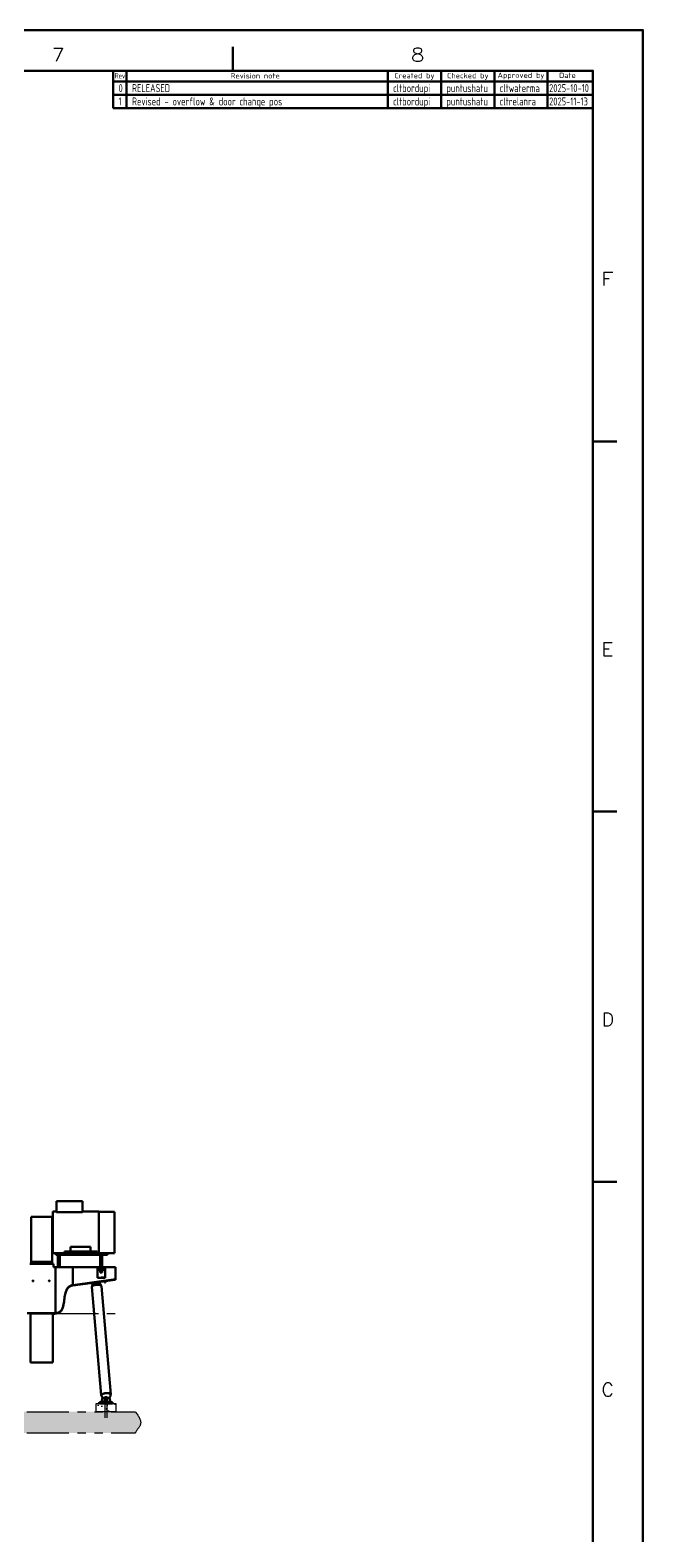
# Model space of a CAD drawing. Header units: inches. Extents: x 0 to 1408, y 0 to 1088.
# Drawn here: x 1118 to 1408, y 377 to 1088 of the extents above; entities that cross this region are included whole.
import ezdxf
from ezdxf.enums import TextEntityAlignment as Align

# ---------------------------------------------------------------- set-up
doc = ezdxf.new("R2010")
doc.units = ezdxf.units.IN
doc.header["$LTSCALE"] = 32
doc.header["$MEASUREMENT"] = 0
for name, pattern in [('CENTER', [2, 1.25, -0.25, 0.25, -0.25]), ('CENTER2', [1.125, 0.75, -0.125, 0.125, -0.125]), ('PHANTOM2', [1.25, 0.625, -0.125, 0.125, -0.125, 0.125, -0.125])]:
    doc.linetypes.add(name, pattern=pattern)
for name, color, linetype, lineweight in [('AM_0', 7, 'Continuous', 50), ('AM_BOR', 255, 'Continuous', 50), ('Equipment-AM_0', 7, 'Continuous', 50), ('Layout-AM_11', 92, 'PHANTOM2', 25), ('Layout-AM_7', 142, 'CENTER', 25)]:
    doc.layers.add(name, color=color, linetype=linetype, lineweight=lineweight)
doc.layers.add('Valmet text', color=9, linetype='Continuous')
doc.styles.add('ACISOTS', font='isocp.shx', dxfattribs={"width": 0.75, "height": 1})
doc.styles.add('simplex', font='simplex.shx', dxfattribs={"width": 0.75})
doc.styles.get("Standard").update_dxf_attribs({"font": 'ROMANS.SHX', "width": 0.7})
pattern_1 = [(49.99999999999999, (-1.799208258838917, -106.0655992397824), (7.172601826007535, -0.6275213498259511), [0.75, -8.25]), (355, (-1.799208258838917, -106.0655992397824), (-1.38751333613, 7.521921337000118), [0.6, -6.6]), (100.45144446, (-1.201491448838917, -106.1178926797824), (5.78508846727112, 6.894399909686294), [0.6374019199999997, -7.011421119999998]), (46.18420000000001, (-1.799208258838917, -104.0655992397824), (10.67241330671572, -1.655192807930765), [1.125, -12.375]), (96.63563549, (-0.9098408088389167, -104.2035323097824), (9.346619456742284, 9.741186007745505), [0.95610342, -10.5171376]), (351.1841639899999, (-1.799208258838917, -104.0655992397824), (9.346619450547731, 9.741186002699902), [0.9, -9.90000001]), (21, (-0.7992082588389167, -104.5655992397824), (5.969070521184617, -4.026188906653388), [0.75, -8.25]), (326.0000000000001, (-0.7992082588389167, -104.5655992397824), (2.433153319215817, 7.25150045046853), [0.6, -6.6]), (71.45144474, (-0.3017857188389166, -104.9011149797824), (8.402223767299711, 3.225311528063538), [0.6374019000000001, -7.01142112]), (37.50000000000001, (-1.799208258838917, -106.0655992397824), (0.1215985531729067, 3.328938538313115), [0, -6.52, 0, -6.7, 0, -6.625]), (7.499999999999999, (-1.799208258838917, -106.0655992397824), (2.630695374421486, 3.944117118823602), [0, -3.82, 0, -6.37, 0, -2.525]), (327.5, (-4.029208258838917, -106.0655992397824), (5.33822436172409, -0.2255487173437976), [0, -2.5, 0, -7.8, 0, -10.35]), (317.5, (-5.029208258838917, -106.0655992397824), (5.831861693423862, 1.001049823323177), [0, -3.25, 0, -5.18, 0, -7.35])]

# ---------------------------------------------------------------- blocks, each defined once
blk = doc.blocks.new('PE_FR_E')
at = {"layer": 'AM_BOR'}
for p, q in [((963.7499131138082, 848.3499737669101), (963.7499131138082, 857.3499557669103)), ((1098.849973113808, 709.4000357669103), (1107.849955113808, 709.4000357669103)), ((1098.849973113808, 570.5699857669102), (1107.849955113808, 570.5699857669102)), ((1098.849973113808, 431.7399357669102), (1107.849955113808, 431.7399357669102))]:
    blk.add_line(p, q, dxfattribs=at)
at = {"layer": 'AM_BOR', "color": 9}
blk.add_lwpolyline([(-8.861916285241023e-07, -2.180897809012095e-07), (1117.599999113808, -2.180897809012095e-07), (1117.599999113808, 863.5999997819101), (-8.861916285241023e-07, 863.5999997819104)], close=True, dxfattribs=at)
at = {"layer": 'AM_BOR'}
blk.add_lwpolyline([(18.74999971380837, 15.2499991269102), (1098.849973113808, 15.2499991269102), (1098.849973113808, 848.3499737669101), (18.74999971380833, 848.3499737669104)], close=True, dxfattribs=at)
at = {"layer": 'AM_BOR', "style": 'simplex'}
for s, width, p in [('7', 1.105263, (898.1625411138083, 851.8500937669102)), ('8', 1.2, (1033.102327113808, 851.8500937669102)), ('F', 1.203884, (1104.208611113808, 767.8159717669101)), ('E', 1.148148, (1104.272873113808, 628.9869377669103)), ('D', 1.033333, (1104.440513113808, 490.1568877669102)), ('C', 1.05, (1104.410795113808, 351.3259741669103))]:
    blk.add_text(s, height=5.000000159999999, dxfattribs=dict(at, width=width)).set_placement(p, align=Align.CENTER)
at = {"layer": 'AM_BOR', "width": 0.9, "flags": 9}
blk.add_attdef('PENSTYLE', text='', height=1, dxfattribs=at).set_placement((1116.994472925953, 0.3308634713800984), align=Align.BOTTOM_RIGHT)
blk = doc.blocks.new('PE_REV')
at = {"layer": 'AM_BOR', "color": 7}
for p, q in [((-180, 0), (0, 0)), ((-180, 0), (-180, -14)), ((-175, 0), (-175, -14)), ((-77, 0), (-77, -14)), ((-57, 0), (-57, -14)), ((-37, 0), (-37, -14)), ((-17, 0), (-17, -14)), ((0, 0), (0, -14)), ((-180, -4), (0, -4)), ((-180, -9), (0, -9)), ((-180, -14), (0, -14))]:
    blk.add_line(p, q, dxfattribs=at)
at = {"layer": 'AM_BOR', "color": 9, "style": 'ACISOTS', "width": 0.75, "flags": 3}
blk.add_attdef('VERSION', (-15.06022243969937, -18.38227997628474), '', height=3, dxfattribs=at)
at = {"layer": 'Valmet text', "color": 9, "style": 'ACISOTS', "width": 0.8}
blk.add_text('Rev', height=2, dxfattribs=at).set_placement((-177.4979398025253, -2.876149117746536), align=Align.CENTER)
at = {"layer": 'Valmet text', "color": 9, "style": 'ACISOTS'}
for s, p in [('Revision note', (-126.7453575291884, -2.876149117746536)), ('Created by', (-66.96247647386008, -2.815781170701939)), ('Checked by', (-46.94742037028527, -2.815781170701939)), ('Approved by', (-27, -2.660422442716481)), ('Date', (-9.55415169130356, -2.707028377518782))]:
    blk.add_text(s, height=2, dxfattribs=at).set_placement(p, align=Align.CENTER)
at = {"layer": 'Valmet text', "color": 9, "style": 'ACISOTS', "width": 0.75}
for tag, p in [('REVF', (-178, -8)), ('REVNOTEF', (-173, -8)), ('REVDESF', (-75, -8)), ('REVCHEF', (-55, -8)), ('REVAPPF', (-35, -8)), ('REVDATEF', (-16.43573344189099, -8)), ('REVL', (-178, -13)), ('REVNOTEL', (-173, -13)), ('REVDESL', (-75, -13)), ('REVCHEL', (-55, -13)), ('REVAPPL', (-35, -13)), ('REVDATEL', (-16.43573344189099, -13))]:
    blk.add_attdef(tag, p, '', height=3, dxfattribs=at)

msp = doc.modelspace()

# ---------------------------------------------------------------- hatches: boundary and pattern name
at = {"layer": 'Layout-AM_11'}
h = msp.add_hatch(dxfattribs=at)
h.set_pattern_fill('AR-CONC', color=256)
h.set_pattern_definition(pattern_1)
edge = h.paths.add_edge_path()
edge.add_spline(control_points=[(1168.062496565581, 425.2902964703129), (1168.524656511092, 426.6824025972826), (1172.151137091333, 429.7152162693253), (1169.557489870652, 433.2517930794627), (1168.062496565581, 435.290296470313)], knot_values=[0, 0, 0, 1.918465386552271e-13, 4.718702832639048, 11.13967766665379, 11.13967766665379, 11.13967766665379, 11.13967766665379], degree=3, periodic=0)
edge.add_line((1168.062496565581, 435.290296470313), (836.6822970260991, 435.290296470313))
edge.add_spline(control_points=[(836.6822970260991, 435.290296470313), (838.1772903311705, 433.2517930794627), (840.7709375518514, 429.7152162693253), (837.1444569716102, 426.6824025972826), (836.6822970260991, 425.2902964703129)], knot_values=[0, 0, 0, 0, 6.420974834014737, 11.13967766665359, 11.13967766665379, 11.13967766665379, 11.13967766665379], degree=3, periodic=0)
edge.add_line((836.6822970260991, 425.290296470313), (1168.062496565581, 425.290296470313))
h = msp.add_hatch(dxfattribs=at)
h.set_pattern_fill('AR-CONC', color=256)
h.set_pattern_definition(pattern_1)
h.paths.add_polyline_path([(1153.675267345275, 439.290296470313), (1153.515341616857, 439.290296470313), (1151.998292754752, 439.290296470313), (1151.025661046062, 439.290296470313), (1151.025661046062, 439.2934819474917), (1149.554965977823, 439.2934819474917), (1149.554965977823, 435.290296470313), (1153.675267345275, 435.290296470313)])
h.paths.add_polyline_path([(1158.813382832876, 439.2934819474917), (1157.324873644488, 439.2934819474917), (1157.324873644488, 439.290296470313), (1156.352241935797, 439.290296470313), (1154.835193073693, 439.290296470313), (1154.675267345275, 439.290296470313), (1154.675267345275, 435.290296470313), (1158.813382832876, 435.290296470313)])
h.paths.add_polyline_path([(1154.675267345275, 439.290296470313), (1153.675267345275, 439.290296470313), (1153.675267345275, 435.290296470313), (1154.675267345275, 435.290296470313)])

# ---------------------------------------------------------------- linework, layer by layer
at = {"layer": 'AM_0'}
for p, q in [((1130.812985412645, 529.5668712734628), (1130.812985412645, 534.7637216671633)), ((1130.812985412645, 534.7637216671633), (1143.057079900834, 534.7637216671633)), ((1143.057079900834, 534.7637216671633), (1143.057079900834, 529.5668712734628)), ((1118.805111396896, 527.4408870214943), (1118.805111396896, 506.1810445018091)), ((1128.805111396896, 527.4408870214943), (1118.805111396896, 527.4408870214943)), ((1128.805111396896, 527.4408870214943), (1128.805111396896, 506.1810445018091)), ((1130.812985412645, 529.9605720608643), (1129.120072026818, 529.9605720608643)), ((1129.120072026818, 510.3149027695258), (1129.120072026818, 529.9605720608643)), ((1143.057079900834, 529.5668712734628), (1130.812985412645, 529.5668712734628)), ((1150.852355491385, 529.9605720608643), (1143.057079900834, 529.9605720608643)), ((1150.852355491385, 510.3149027695258), (1150.852355491385, 529.9605720608643)), ((1158.214560215794, 529.7637216671637), (1150.852355491385, 529.7637216671637)), ((1158.214560215794, 510.3149027695258), (1158.214560215794, 529.7637216671637)), ((1128.923221633117, 521.1416744230692), (1128.805111396896, 521.1416744230692)), ((1129.120072026818, 521.2400996199194), (1128.923221633117, 521.2400996199194)), ((1128.923221633117, 518.6810445018091), (1128.923221633117, 521.2400996199194)), ((1128.805111396896, 518.7794696986598), (1128.923221633117, 518.7794696986598)), ((1128.923221633117, 518.6810445018091), (1129.120072026818, 518.6810445018091)), ((1137.348418483511, 513.1500419528579), (1146.875977538629, 513.1500419528579)), ((1137.348418483511, 513.1500419528579), (1137.348418483511, 511.0235641868489)), ((1146.875977538629, 511.0235641868489), (1146.875977538629, 513.1500419528579)), ((1129.435032656739, 505.1967925333051), (1118.096449979574, 505.1967925333051)), ((1128.805111396896, 506.1810445018091), (1118.805111396896, 506.1810445018091)), ((1118.805111396896, 506.1810445018091), (1118.805111396896, 505.1967925333051)), ((1128.805111396896, 506.1810445018091), (1128.805111396896, 505.1967925333051)), ((1129.120072026818, 510.3149027695258), (1134.63188305044, 510.3149027695258)), ((1129.435032656739, 503.6219893836992), (1129.435032656739, 505.1967925333051)), ((1130.498024782723, 510.1180523758253), (1130.498024782723, 509.4881311159825)), ((1154.907473601621, 510.1180523758253), (1130.498024782723, 510.1180523758253)), ((1130.498024782723, 509.4881311159825), (1154.907473601621, 509.4881311159825)), ((1131.403536593747, 509.4881311159825), (1131.403536593747, 503.6219893836992)), ((1132.348418483511, 503.6219893836992), (1132.348418483511, 509.4881311159825)), ((1134.63188305044, 511.0235641868489), (1137.348418483511, 511.0235641868489)), ((1134.63188305044, 510.1180523758253), (1134.63188305044, 511.0235641868489)), ((1137.348418483511, 511.0235641868489), (1146.875977538629, 511.0235641868489)), ((1146.875977538629, 510.3149027695258), (1137.348418483511, 510.3149027695258)), ((1137.348418483511, 510.3149027695258), (1137.348418483511, 510.1180523758253)), ((1146.875977538629, 511.0235641868489), (1150.064953916582, 511.0235641868489)), ((1146.875977538629, 510.1180523758253), (1146.875977538629, 510.3149027695258)), ((1150.064953916582, 511.0235641868489), (1150.064953916582, 510.1180523758253)), ((1150.064953916582, 510.3149027695258), (1150.852355491385, 510.3149027695258)), ((1150.852355491385, 510.3149027695258), (1158.214560215794, 510.3149027695258)), ((1151.482276751227, 509.4881311159825), (1151.482276751227, 503.3857689112583)), ((1152.427158640991, 503.3857689112583), (1152.427158640991, 509.4881311159825)), ((1154.907473601621, 510.1180523758253), (1154.907473601621, 509.4881311159825)), ((1129.435032656739, 503.6219893836992), (1130.301174389022, 503.6219893836992)), ((1130.301174389022, 481.9402607752395), (1130.301174389022, 503.6219893836992)), ((1130.301174389022, 503.6219893836992), (1133.135820058297, 503.6219893836992)), ((1133.135820058297, 503.6219893836992), (1138.490150766975, 503.6219893836992)), ((1138.490150766975, 503.6219893836992), (1138.490150766975, 495.1542364863012)), ((1150.183064152802, 503.6219893836992), (1138.490150766975, 503.6219893836992)), ((1150.183064152802, 503.6219893836992), (1151.482276751227, 503.6219893836992)), ((1150.183064152802, 503.3857689112583), (1150.183064152802, 503.6219893836992)), ((1150.183064152802, 502.4015169427544), (1150.183064152802, 503.3857689112583)), ((1153.726371239416, 503.3857689112583), (1150.183064152802, 503.3857689112583)), ((1150.183064152802, 498.5826193049588), (1150.183064152802, 502.4015169427544)), ((1153.726371239416, 502.4015169427544), (1150.183064152802, 502.4015169427544)), ((1153.450780688235, 498.9029068679533), (1150.183064152802, 498.6055213668124)), ((1153.726371239416, 498.5826193049588), (1150.183064152802, 498.5826193049588)), ((1151.482276751227, 502.4015169427544), (1151.482276751227, 501.0629342655889)), ((1152.427158640991, 501.0629342655889), (1151.482276751227, 501.0629342655889)), ((1151.547629517554, 498.5826193049588), (1151.534353486278, 498.7284983298582)), ((1152.427158640991, 503.6219893836992), (1153.726371239416, 503.6219893836992)), ((1152.427158640991, 501.0629342655889), (1152.427158640991, 502.4015169427544)), ((1152.524280733339, 498.5826193049588), (1152.502982230561, 498.8166504511987)), ((1153.450780688235, 498.9029068679533), (1153.450780688235, 498.5826193049588)), ((1158.647631081936, 503.6219893836992), (1153.726371239416, 503.6219893836992)), ((1153.726371239416, 503.6219893836992), (1153.726371239416, 503.3857689112583)), ((1153.726371239416, 503.3857689112583), (1153.726371239416, 502.4015169427544)), ((1153.726371239416, 502.4015169427544), (1153.726371239416, 498.5826193049588)), ((1158.647631081936, 497.9101419981121), (1158.647631081936, 503.6219893836992)), ((1158.647631081936, 497.9101419981121), (1138.490150766975, 495.1542364863012)), ((1153.923221633117, 497.0705622183445), (1138.490150766975, 494.9605720608643)), ((1138.490150766975, 495.1542364863012), (1138.490150766975, 494.9605720608643)), ((1147.491602044009, 494.3055689507332), (1151.93452662654, 443.1247126338153)), ((1147.795424047027, 496.2327773921215), (1147.964741825984, 495.76022153028)), ((1151.245122406183, 496.0587595497805), (1147.964761143659, 495.760223288326)), ((1151.245122406183, 496.0587595497805), (1151.353427939041, 496.7192232367329)), ((1156.416008063963, 443.5325411836152), (1151.973083481432, 494.7133975005327)), ((1153.450780688235, 496.4566350529904), (1153.450780688235, 497.0059706829115)), ((1153.450780688235, 496.4566350529904), (1153.923221633117, 496.4566350529904)), ((1153.923221633117, 497.0705622183445), (1158.332670452015, 497.6734165490534)), ((1153.923221633117, 496.4566350529904), (1153.923221633117, 497.0705622183445)), ((1158.332670452015, 497.6734165490534), (1158.647631081936, 497.7164775726751)), ((1158.647631081936, 497.7164775726751), (1158.647631081936, 497.9101419981121)), ((1116.875477464132, 481.9402607752395), (1130.301174389022, 481.9402607752395)), ((1130.301174389022, 481.7715956829115), (1118.490150766975, 481.7715956829115)), ((1118.490150766975, 481.7715956829115), (1118.490150766975, 481.6731704860613)), ((1118.490150766975, 481.6731704860613), (1118.490150766975, 458.5235641868485)), ((1118.529520845716, 481.6731704860613), (1118.490150766975, 481.6731704860613)), ((1129.080701948078, 481.6731704860613), (1118.490150766975, 481.6731704860613)), ((1118.529520845716, 481.7715956829115), (1118.529520845716, 481.7028715074325)), ((1118.529520845716, 481.6890919798739), (1118.529520845716, 481.6731704860613)), ((1118.529520845716, 481.6890919798739), (1129.080701948078, 481.6890919798739)), ((1118.529520845716, 481.6731704860613), (1129.041331869337, 481.6731704860613)), ((1121.174004033947, 481.7716900984765), (1121.174004033947, 481.6890893677701)), ((1121.344481475637, 481.6890384971007), (1121.344481475637, 481.7716236336105)), ((1126.423221633117, 481.6890384971007), (1126.423221633117, 481.7716236336105)), ((1129.080701948078, 481.6731704860613), (1129.041331869337, 481.6731704860613)), ((1129.041331869337, 481.6731704860613), (1129.041331869337, 481.594430328581)), ((1130.064953916582, 481.594430328581), (1129.041331869337, 481.594430328581)), ((1129.080701948078, 481.6928555254312), (1129.080701948078, 481.7715956829115)), ((1129.080701948078, 481.6928555254312), (1130.104323995321, 481.6928555254312)), ((1129.080701948078, 481.6890919798739), (1129.080701948078, 481.6731704860613)), ((1130.064953916582, 481.6731704860613), (1129.080701948078, 481.6731704860613)), ((1129.080701948078, 458.5235641868485), (1129.080701948078, 481.6082098561401)), ((1129.080701948078, 481.594430328581), (1129.080701948078, 458.5235641868485)), ((1130.064953916582, 481.594430328581), (1130.064953916582, 481.6731704860613)), ((1130.104323995321, 481.6928555254312), (1130.108373489135, 481.7715956829115)), ((1130.105474991035, 481.6928555254312), (1130.104323995321, 481.6928555254312)), ((1130.301174389022, 481.7715956829115), (1130.301174389022, 481.9402607752395)), ((1118.096449979574, 473.6789717144452), (1118.490150766975, 473.6789717144452)), ((1118.096449979574, 473.110178360077), (1118.490150766975, 473.110178360077)), ((1118.490150766975, 458.5235641868485), (1129.080701948078, 458.5235641868485)), ((1152.528298789106, 441.9228339107099), (1152.009913014565, 439.9202177301559)), ((1152.528298789106, 441.9228339107099), (1155.822235901443, 441.9228339107099)), ((1156.340621675984, 439.9202177301559), (1155.822235901443, 441.9228339107099)), ((1151.025661046062, 439.9202177301554), (1151.025661046062, 439.290296470313)), ((1151.998292754752, 439.9202177301554), (1151.026770618483, 439.9202177301554)), ((1151.998292754752, 439.290296470313), (1151.026770618483, 439.290296470313)), ((1151.998292754752, 439.9202177301554), (1151.998292754752, 439.290296470313)), ((1151.998292754752, 439.9202177301554), (1153.515341616857, 439.9202177301554)), ((1151.998292754752, 439.290296470313), (1153.515341616857, 439.290296470313)), ((1153.515341616857, 439.9202177301554), (1154.835193073693, 439.9202177301554)), ((1153.515341616857, 439.290296470313), (1153.515341616857, 439.9202177301554)), ((1154.835193073693, 439.290296470313), (1153.515341616857, 439.290296470313)), ((1154.835193073693, 439.9202177301554), (1156.352241935797, 439.9202177301554)), ((1154.835193073693, 439.9202177301554), (1154.835193073693, 439.290296470313)), ((1154.835193073693, 439.290296470313), (1156.352241935797, 439.290296470313)), ((1156.352241935797, 439.9202177301554), (1156.352241935797, 439.290296470313)), ((1156.352241935797, 439.9202177301554), (1157.323764070272, 439.9202177301554)), ((1156.352241935797, 439.290296470313), (1157.323764070272, 439.290296470313)), ((1157.324873644488, 439.290296470313), (1157.324873644488, 439.9202177301554))]:
    msp.add_line(p, q, dxfattribs=at)
at = {"layer": 'AM_0', "flags": 128}
for points in [[(1119.848418483511, 497.116988354614), (1119.834932573916, 497.0551482106953), (1119.796527952618, 497.0027226681054), (1119.739051375072, 496.9676930404662), (1119.67125312918, 496.9553922710402), (1119.603454883289, 496.9676930404662), (1119.545978305741, 497.0027226681054), (1119.507573684444, 497.0551482106953), (1119.494087774849, 497.116988354614), (1119.507573684444, 497.1788284985328), (1119.545978305741, 497.2312540411222), (1119.603454883289, 497.2662836687618), (1119.67125312918, 497.2785844381874), (1119.739051375072, 497.2662836687618), (1119.796527952618, 497.2312540411222), (1119.834932573916, 497.1788284985328), (1119.848418483511, 497.116988354614)], [(1119.809298940304, 497.0201561418953), (1119.796527952618, 497.0375896156852), (1119.739051375072, 497.0726192433249), (1119.67125312918, 497.0849200127509), (1119.603454883289, 497.0726192433249), (1119.545978305741, 497.0375896156852), (1119.533207318056, 497.0201561418953)], [(1127.525583837841, 497.116988354614), (1127.512097928247, 497.0551482106953), (1127.473693306949, 497.0027226681054), (1127.416216729402, 496.9676930404662), (1127.348418483511, 496.9553922710402), (1127.280620237619, 496.9676930404662), (1127.223143660072, 497.0027226681054), (1127.184739038774, 497.0551482106953), (1127.17125312918, 497.116988354614), (1127.184739038774, 497.1788284985328), (1127.223143660072, 497.2312540411222), (1127.280620237619, 497.2662836687618), (1127.348418483511, 497.2785844381874), (1127.416216729402, 497.2662836687618), (1127.473693306949, 497.2312540411222), (1127.512097928247, 497.1788284985328), (1127.525583837841, 497.116988354614)], [(1127.486464294635, 497.0201561418953), (1127.473693306949, 497.0375896156852), (1127.416216729402, 497.0726192433249), (1127.348418483511, 497.0849200127509), (1127.280620237619, 497.0726192433249), (1127.223143660072, 497.0375896156852), (1127.210372672387, 497.0201561418953)], [(1130.301174389022, 481.9402607752395), (1130.694311021599, 481.9561031298085), (1131.059226846167, 482.0027700129153), (1131.397144774926, 482.0789711536599), (1131.709287720081, 482.1834162811406), (1131.996878593832, 482.3148151244573), (1132.261140308383, 482.4718774127082), (1132.503295775934, 482.6533128749943), (1132.724567908689, 482.8578312404134), (1132.92617961885, 483.0841422380654), (1133.109353818619, 483.3309555970495), (1133.275313420197, 483.5969810464649), (1133.425281335788, 483.880928315411), (1133.603795795978, 484.2885178802862), (1133.758601771414, 484.7230171994142), (1133.892668145108, 485.1812938620214), (1134.008963800071, 485.6602154573347), (1134.110457619313, 486.1566495745806), (1134.225935743972, 486.8279985886015), (1134.327789142214, 487.5169731058131), (1134.422684857435, 488.2165388582857), (1134.512901774795, 488.8877237119623), (1134.608652473448, 489.5560315316179), (1134.715735553025, 490.2153443274606), (1134.839949613156, 490.8595441096991), (1134.987093253474, 491.4825128885414), (1135.12256924736, 491.953108770063), (1135.278593154046, 492.4038532525783), (1135.457977632461, 492.8317787543051), (1135.663535341539, 493.2339176934597), (1135.89807894021, 493.6073024882594), (1136.096782002237, 493.8692107183665), (1136.31495783214, 494.1116229118829), (1136.553829342122, 494.3332487979078), (1136.814619444383, 494.5327981055411), (1137.098551051128, 494.7089805638816), (1137.406847074557, 494.8605059020288), (1137.740730426873, 494.9860838490813), (1138.101424020279, 495.0844241341388), (1138.490150766975, 495.1542364863012)], [(1130.301174389022, 481.7715956829115), (1130.693847581294, 481.787407300234), (1131.058358900857, 481.833983664098), (1131.395928702449, 481.9100370423489), (1131.70777734081, 482.0142797028311), (1131.995125170679, 482.1454239133905), (1132.259192546795, 482.3021819418709), (1132.501199823896, 482.4832660561183), (1132.722367356721, 482.6873885239779), (1132.92391550001, 482.9132616132938), (1133.107064608502, 483.1595975919117), (1133.273035036934, 483.4251087276762), (1133.423047140047, 483.7085072884324), (1133.601669046563, 484.1153096698217), (1133.756631900469, 484.5489704265506), (1133.890898375983, 485.0063633111981), (1134.007431147324, 485.484362076344), (1134.109192888709, 485.9798404745675), (1134.225058090349, 486.6498984993855), (1134.327326803036, 487.3375500377701), (1134.422652127447, 488.0357746624636), (1134.513279651766, 488.7056751341074), (1134.609429151581, 489.3727066840097), (1134.716887099976, 490.0307633601774), (1134.84143997003, 490.673739210617), (1134.988874234826, 491.295528283335), (1135.124536873459, 491.7652361202445), (1135.280704309384, 492.2151331312639), (1135.460183319446, 492.6422575736451), (1135.665780680494, 493.0436477046392), (1135.900303169377, 493.4163417814966), (1136.098946187552, 493.6777689871046), (1136.317021167837, 493.9197393852105), (1136.55574846497, 494.1409652436587), (1136.816348433691, 494.340158830295), (1137.100041428739, 494.5160324129633), (1137.408047804852, 494.6672982595096), (1137.74158791677, 494.7926686377782), (1138.101882119232, 494.8908558156149), (1138.490150766975, 494.9605720608643)], [(1151.969008308464, 494.712991036753), (1151.957538633944, 494.7820222731784), (1151.902926176903, 494.8768988960605), (1151.811174435847, 494.9654889349545), (1151.683853308502, 495.0462765897337), (1151.523141294658, 495.1178795612254), (1151.33178822143, 495.179072702736), (1151.113068192953, 495.2288089826479), (1150.870723569555, 495.2662373994231), (1150.608900934933, 495.2907175424721), (1150.332080146957, 495.3018305497612), (1150.044997686059, 495.2993862746544), (1149.752565612737, 495.2834265393763), (1149.459787520845, 495.2542244194224), (1149.171672924708, 495.2122795711616), (1148.893151544946, 495.1583096825766), (1148.628988959589, 495.0932381934249), (1148.38370506371, 495.0181784949264), (1148.161496732774, 494.9344148793334), (1147.966166012932, 494.8433805653326), (1147.801055066955, 494.7466331752757), (1147.668988988907, 494.6458280838297), (1147.572227465998, 494.5426900940583), (1147.512426114714, 494.4389839255614), (1147.490608152754, 494.336484019635), (1147.495677216977, 494.3059754145129)], [(1152.055724001815, 442.9119299734252), (1152.004683931068, 442.9612112382879), (1151.950071474027, 443.0560878611695), (1151.933532735285, 443.1556277027171), (1151.955350697245, 443.2581276086439), (1152.015152048529, 443.3618337771409), (1152.111913571438, 443.4649717669122), (1152.243979649485, 443.5657768583583), (1152.409090595462, 443.6625242484151), (1152.604421315305, 443.7535585624159), (1152.82662964624, 443.8373221780089), (1153.071913542119, 443.912381876507), (1153.336076127477, 443.9774533656591), (1153.614597507238, 444.0314232542437), (1153.902712103375, 444.0733681025049), (1154.195490195267, 444.1025702224588), (1154.487922268589, 444.1185299577369), (1154.775004729488, 444.1209742328438), (1155.051825517464, 444.1098612255546), (1155.313648152085, 444.0853810825051), (1155.555992775483, 444.0479526657305), (1155.77471280396, 443.9982163858185), (1155.966065877189, 443.937023244308), (1156.126777891033, 443.8654202728162), (1156.254099018377, 443.784632618037), (1156.345850759434, 443.6960425791431), (1156.400463216474, 443.601165956261), (1156.417001955217, 443.5016261147134), (1156.395183993257, 443.399126208787), (1156.335382641973, 443.2954200402901), (1156.335133925754, 443.2951549339741)], [(1156.331693025221, 443.5249558478822), (1156.320116758154, 443.5811687822284), (1156.294968244074, 443.6373022813682), (1156.256834993384, 443.6911816287316), (1156.206827794334, 443.7419495017634), (1156.141875906374, 443.7921788087383), (1156.081842952012, 443.8295898063238), (1156.011332387522, 443.8663569300102), (1155.930995148148, 443.901556166848), (1155.853439068934, 443.9304996202659), (1155.761165296531, 443.9599053353513), (1155.652642755081, 443.9889161748697), (1155.555110368262, 444.0108086879677), (1155.443681719453, 444.0317313539954), (1155.317515653535, 444.0509016366877), (1155.204788229974, 444.0644920678274), (1155.078579207952, 444.0761594076262), (1154.938492590082, 444.0851304857665), (1154.818093679741, 444.0897755999117), (1154.682019788492, 444.091817385181), (1154.530139208492, 444.0902873266309), (1154.397020076803, 444.0857887350326), (1154.292120124717, 444.0802165417535), (1154.108148300212, 444.0661739847787), (1153.942620714166, 444.048896512712), (1153.802835101036, 444.0308516314367), (1153.688736739192, 444.0137171224151), (1153.540671710707, 443.9880893861132), (1153.407166041006, 443.9615516661602), (1153.288022276513, 443.9349326273418), (1153.151977677489, 443.9008425188417), (1153.029943458314, 443.8665872819838), (1152.921404144254, 443.8328481435219), (1152.800418955212, 443.7910748035015), (1152.694617383091, 443.7503756950255), (1152.602971271634, 443.7113867204189), (1152.5008186448, 443.6629035507408), (1152.415422613112, 443.6173145947728), (1152.344960855369, 443.5752160524062), (1152.272094746221, 443.5259415763121), (1152.209325602687, 443.4769758967714), (1152.157288091063, 443.4295691018901), (1152.102284099861, 443.3681884565153), (1152.06239216531, 443.309376335043), (1152.034634223714, 443.249496915384), (1152.02018989512, 443.1907417187076), (1152.018823958915, 443.1323839494939), (1152.018823958915, 443.1323839494939)]]:
    msp.add_lwpolyline(points, dxfattribs=at)
at = {"layer": 'AM_0'}
for centre, radius, start, end in [((1149.732342762693, 494.5094832258924), 2.165354330708644, 144.7182384779363, 179.0693422097631), ((1149.732342762693, 494.5094832258924), 2.1653543307087, 10.96755643449433, 45.6848588274787), ((1154.175267345275, 443.3286269084551), 2.165354330708684, 185.1988086215187, 220.4836835325669), ((1154.175267345275, 443.3286269084551), 2.165354330708686, 319.51595243792, 5.201251158532479)]:
    msp.add_arc(centre, radius, start, end, dxfattribs=at)
at = {"layer": 'Layout-AM_11'}
for p, q in [((1153.362767345275, 441.0652177301555), (1153.30531785863, 441.0195119677668)), ((1153.362767345275, 441.0652177301555), (1153.415145337898, 441.0652177301555)), ((1153.415145337898, 441.0652177301555), (1154.043758323928, 441.0652177301555)), ((1153.725217345275, 442.4192177301554), (1153.675267345275, 442.3692677301555)), ((1154.675267345275, 442.3692677301555), (1153.675267345275, 442.3692677301555)), ((1153.675267345275, 442.3692677301555), (1153.675267345275, 432.4192177301554)), ((1153.675267345275, 441.0652177301555), (1153.714317345275, 441.0378746257883)), ((1154.636217345275, 441.0378746257883), (1153.714317345275, 441.0378746257883)), ((1153.714317345275, 441.0378746257883), (1153.714317345275, 440.0815608345225)), ((1154.625317345275, 442.4192177301554), (1153.725217345275, 442.4192177301554)), ((1154.043758323928, 441.0652177301555), (1154.803880331305, 441.0652177301555)), ((1154.675267345275, 442.3692677301555), (1154.625317345275, 442.4192177301554)), ((1154.636217345275, 441.0378746257883), (1154.675267345275, 441.0652177301555)), ((1154.636217345275, 440.0815608345225), (1154.636217345275, 441.0378746257883)), ((1154.675267345275, 432.4192177301554), (1154.675267345275, 442.3692677301555)), ((1154.803880331305, 441.0652177301555), (1154.987767345275, 441.0652177301555)), ((1155.045216831919, 441.0195119677668), (1154.987767345275, 441.0652177301553)), ((836.6822970260991, 435.290296470313), (1168.062496565581, 435.290296470313)), ((1153.175267345275, 440.0532177301554), (1153.298043876621, 440.0532177301554)), ((1153.175267345275, 440.0532177301554), (1153.175267345275, 439.9192177301554)), ((1153.249444016337, 440.0692177301554), (1153.249444016337, 440.9652177301554)), ((1153.249444016337, 440.0692177301554), (1153.415145337898, 440.0692177301554)), ((1153.298043876621, 440.0532177301554), (1155.175267345275, 440.0532177301554)), ((1153.362767345275, 440.0692177301554), (1153.362767345275, 440.0532177301554)), ((1153.415145337898, 440.0692177301554), (1153.580846659459, 440.0692177301554)), ((1153.580846659459, 440.0692177301554), (1153.580846659459, 440.9652177301554)), ((1153.580846659459, 440.0692177301554), (1154.043758323928, 440.0692177301554)), ((1153.644267345275, 440.0532177301554), (1153.644267345275, 439.9192177301554)), ((1153.714317345275, 440.0815608345225), (1153.675267345275, 440.0542177301554)), ((1153.675267345275, 440.0542177301554), (1154.675267345275, 440.0542177301554)), ((1153.675267345275, 440.0542177301554), (1153.675267345275, 440.0532177301554)), ((1153.714317345275, 440.0815608345225), (1154.531893998703, 440.0815608345225)), ((1153.843864702153, 440.0692177301554), (1153.843864702153, 440.9652177301554)), ((1154.043758323928, 440.0692177301554), (1154.506669988397, 440.0692177301554)), ((1154.506669988397, 440.0692177301554), (1154.506669988397, 440.9652177301554)), ((1154.506669988397, 440.0692177301554), (1154.803880331305, 440.0692177301554)), ((1154.531893998703, 440.0815608345225), (1154.636217345275, 440.0815608345225)), ((1154.675267345275, 440.0542177301554), (1154.636217345275, 440.0815608345225)), ((1154.675267345275, 440.0532177301554), (1154.675267345275, 440.0542177301554)), ((1154.706267345275, 439.9192177301554), (1154.706267345275, 440.0532177301554)), ((1154.769688031091, 440.0692177301554), (1154.769688031091, 440.9652177301554)), ((1154.803880331305, 440.0692177301554), (1155.101090674213, 440.0692177301554)), ((1154.987767345275, 440.0532177301554), (1154.987767345275, 440.0692177301554)), ((1155.101090674213, 440.0692177301554), (1155.101090674213, 440.9652177301555)), ((1155.175267345275, 439.9192177301554), (1155.175267345275, 440.0532177301554)), ((836.6822970260991, 425.290296470313), (1168.062496565581, 425.290296470313))]:
    msp.add_line(p, q, dxfattribs=at)
msp.add_lwpolyline([(1149.554965977823, 439.2934819474917), (1158.813382832876, 439.2934819474917), (1158.813382832876, 435.290296470313), (1149.554965977823, 435.290296470313)], close=True, dxfattribs=at)
for centre, radius, start, end in [((1153.453049780888, 440.8151249273551), 0.2529489213477743, 98.6182447389181, 143.6033387996783), ((1153.574156164243, 440.4918095815596), 0.5740672906153143, 92.74591627776087, 124.4463495704145), ((1153.39447177788, 440.8436767281576), 0.2225035092982815, 33.10965229305836, 84.66876416836037), ((1153.519196978024, 440.4919416136174), 0.5739332832102514, 55.54985214458767, 87.2578820072828), ((1154.072529350266, 439.8105972477422), 1.254950328438381, 91.31367974012403, 113.0662073001145), ((1154.322468446306, 439.8711412173926), 1.19417961785353, 90.75291505638256, 113.626971983849), ((1154.028066244243, 439.8711412173884), 1.194179617857748, 66.37302801620609, 89.24708494357837), ((1154.278005340284, 439.8105972477459), 1.254950328434618, 66.93379269985628, 88.68632025991506), ((1154.831382136304, 440.4918095815545), 0.5740672906203469, 92.74591627787828, 124.4463495702593), ((1154.956062912669, 440.8436767281569), 0.2225035092989863, 95.331235831692, 146.8903477068425), ((1154.776422950081, 440.4919416136111), 0.5739332832167084, 55.54985214479338, 87.25788200711324), ((1154.897484909661, 440.8151249273542), 0.2529489213486427, 36.39666120046251, 81.38175526106866)]:
    msp.add_arc(centre, radius, start, end, dxfattribs=at)
msp.add_open_spline([(1168.062496565581, 435.290296470313), (1169.557489870652, 433.2517930794627), (1172.151137091333, 429.7152162693253), (1168.524656511092, 426.6824025972826), (1168.062496565581, 425.2902964703129)], degree=3, knots=[0, 0, 0, 0, 6.420974834014737, 11.13967766665359, 11.13967766665379, 11.13967766665379, 11.13967766665379], dxfattribs=at)
at = {"layer": 'Layout-AM_7', "linetype": 'CENTER2'}
msp.add_line((1018.585568143278, 481.7715956829115), (1158.469208215865, 481.7715956829115), dxfattribs=at)

# ---------------------------------------------------------------- block references
at = {"layer": 'Equipment-AM_0', "lineweight": 0, "xscale": 1.25984251968512, "yscale": 1.25984251968512, "zscale": 1.25984251968512}
msp.add_blockref('PE_FR_E', (0, 0), dxfattribs=at)
msp.add_blockref('PE_REV', (1384.377918883627, 1068.787368525309), dxfattribs=at).add_auto_attribs({'REVF': '0', 'REVNOTEF': 'RELEASED', 'REVDESF': 'cltbordupi', 'REVCHEF': 'puntushatu', 'REVAPPF': 'cltwaterma', 'REVDATEF': '2025-10-10', 'REVL': '1', 'REVNOTEL': 'Revised - overflow & door change pos', 'REVDESL': 'cltbordupi', 'REVCHEL': 'puntushatu', 'REVDATEL': '2025-11-13', 'REVAPPL': 'cltrelanra'})

doc.saveas('drawing.dxf')
